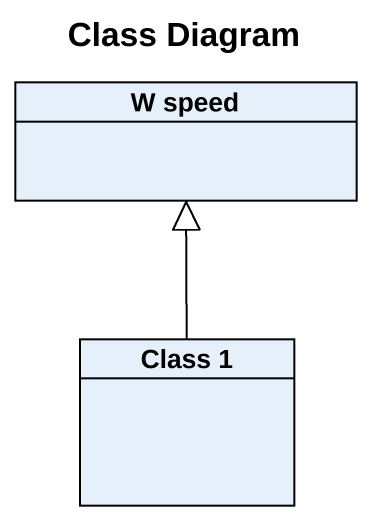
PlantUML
@startuml
title Class Diagram
hide circle
hide empty members
class "W speed" as W_speed
class "Class 1" as Class_1
Class_1 -up-|> W_speed
@enduml
